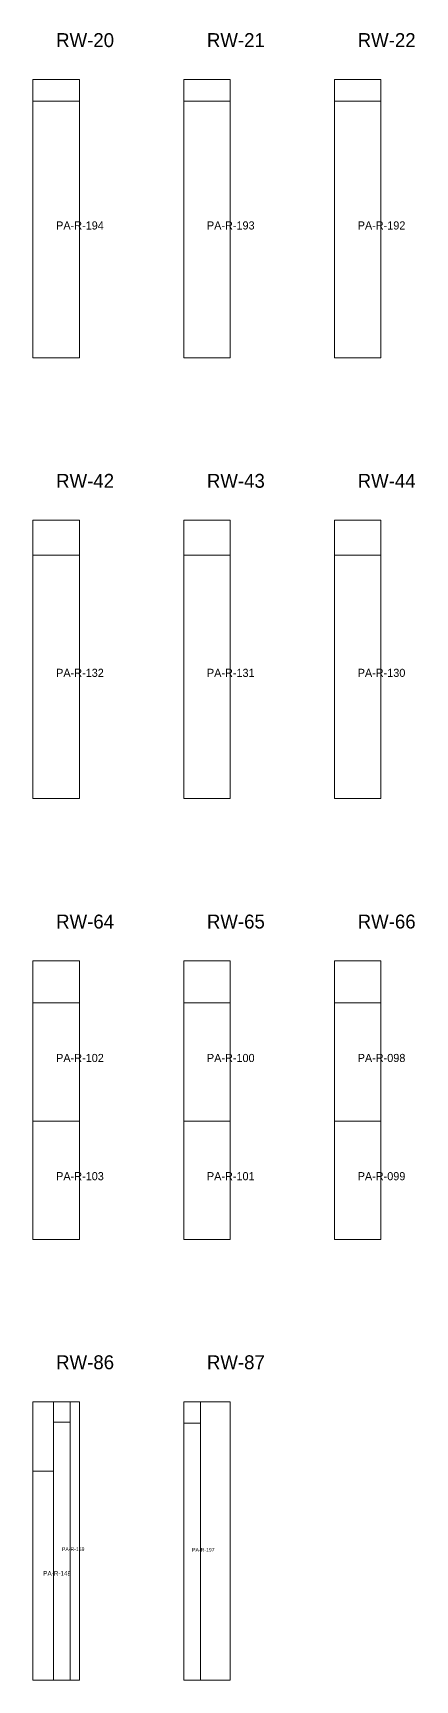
# Model space of a CAD drawing. Header units: metres. Extents: x 489.5 to 518.3, y -112.5 to -80.1.
# Drawn here: x 501.89 to 503.54, y -112.51 to -105.41 of the extents above; entities that cross this region are included whole.
import ezdxf

# ---------------------------------------------------------------- set-up
doc = ezdxf.new("R2010")
doc.units = ezdxf.units.M
for name, color, linetype, lineweight, plot in [('CORTE-DESPERDICIO', 1, 'Continuous', 0, False), ('CORTE-RECORTE', 3, 'Continuous', 0, False), ('CORTE-SOBRANTE', 2, 'Continuous', 0, False), ('CORTE-TEXTO', 5, 'Continuous', 0, False), ('CORTE-TILE', 7, 'Continuous', 0, False)]:
    doc.layers.add(name, color=color, linetype=linetype, lineweight=lineweight, plot=plot)

msp = doc.modelspace()

# ---------------------------------------------------------------- linework, layer by layer
at = {"layer": 'CORTE-DESPERDICIO'}
for points in [[(501.8887, -105.6994), (502.0887, -105.6994), (502.0887, -105.6064), (501.8887, -105.6064)], [(502.5387, -105.6994), (502.7387, -105.6994), (502.7387, -105.6064), (502.5387, -105.6064)], [(503.1887, -105.6994), (503.3887, -105.6994), (503.3887, -105.6064), (503.1887, -105.6064)], [(501.8887, -111.6064), (501.9777, -111.6064), (501.9777, -111.3064), (501.8887, -111.3064)], [(501.9777, -111.3944), (502.0497, -111.3944), (502.0497, -111.3064), (501.9777, -111.3064)], [(502.0497, -112.5064), (502.0887, -112.5064), (502.0887, -111.3064), (502.0497, -111.3064)], [(502.5387, -111.3994), (502.6107, -111.3994), (502.6107, -111.3064), (502.5387, -111.3064)]]:
    msp.add_lwpolyline(points, close=True, dxfattribs=at)
at = {"layer": 'CORTE-RECORTE'}
for points in [[(501.8887, -106.8064), (502.0887, -106.8064), (502.0887, -105.6994), (501.8887, -105.6994)], [(502.5387, -106.8064), (502.7387, -106.8064), (502.7387, -105.6994), (502.5387, -105.6994)], [(503.1887, -106.8064), (503.3887, -106.8064), (503.3887, -105.6994), (503.1887, -105.6994)], [(501.8887, -108.7064), (502.0887, -108.7064), (502.0887, -107.6569), (501.8887, -107.6569)], [(502.5387, -108.7064), (502.7387, -108.7064), (502.7387, -107.6569), (502.5387, -107.6569)], [(503.1887, -108.7064), (503.3887, -108.7064), (503.3887, -107.6569), (503.1887, -107.6569)], [(501.8887, -110.0968), (502.0887, -110.0968), (502.0887, -109.5872), (501.8887, -109.5872)], [(502.5387, -110.0968), (502.7387, -110.0968), (502.7387, -109.5872), (502.5387, -109.5872)], [(503.1887, -110.0968), (503.3887, -110.0968), (503.3887, -109.5872), (503.1887, -109.5872)], [(501.8887, -110.6064), (502.0887, -110.6064), (502.0887, -110.0968), (501.8887, -110.0968)], [(502.5387, -110.6064), (502.7387, -110.6064), (502.7387, -110.0968), (502.5387, -110.0968)], [(503.1887, -110.6064), (503.3887, -110.6064), (503.3887, -110.0968), (503.1887, -110.0968)], [(501.9777, -112.5064), (502.0497, -112.5064), (502.0497, -111.3944), (501.9777, -111.3944)], [(502.5387, -112.5064), (502.6107, -112.5064), (502.6107, -111.3994), (502.5387, -111.3994)], [(501.8887, -112.5064), (501.9777, -112.5064), (501.9777, -111.6064), (501.8887, -111.6064)]]:
    msp.add_lwpolyline(points, close=True, dxfattribs=at)
at = {"layer": 'CORTE-SOBRANTE'}
for points in [[(501.8887, -107.6569), (502.0887, -107.6569), (502.0887, -107.5064), (501.8887, -107.5064)], [(502.5387, -107.6569), (502.7387, -107.6569), (502.7387, -107.5064), (502.5387, -107.5064)], [(503.1887, -107.6569), (503.3887, -107.6569), (503.3887, -107.5064), (503.1887, -107.5064)], [(501.8887, -109.5872), (502.0887, -109.5872), (502.0887, -109.4064), (501.8887, -109.4064)], [(502.5387, -109.5872), (502.7387, -109.5872), (502.7387, -109.4064), (502.5387, -109.4064)], [(503.1887, -109.5872), (503.3887, -109.5872), (503.3887, -109.4064), (503.1887, -109.4064)], [(502.6107, -112.5064), (502.7387, -112.5064), (502.7387, -111.3064), (502.6107, -111.3064)]]:
    msp.add_lwpolyline(points, close=True, dxfattribs=at)
at = {"layer": 'CORTE-TILE'}
for points in [[(501.8887, -106.8064), (502.0887, -106.8064), (502.0887, -105.6064), (501.8887, -105.6064)], [(502.5387, -106.8064), (502.7387, -106.8064), (502.7387, -105.6064), (502.5387, -105.6064)], [(503.1887, -106.8064), (503.3887, -106.8064), (503.3887, -105.6064), (503.1887, -105.6064)], [(501.8887, -108.7064), (502.0887, -108.7064), (502.0887, -107.5064), (501.8887, -107.5064)], [(502.5387, -108.7064), (502.7387, -108.7064), (502.7387, -107.5064), (502.5387, -107.5064)], [(503.1887, -108.7064), (503.3887, -108.7064), (503.3887, -107.5064), (503.1887, -107.5064)], [(501.8887, -110.6064), (502.0887, -110.6064), (502.0887, -109.4064), (501.8887, -109.4064)], [(502.5387, -110.6064), (502.7387, -110.6064), (502.7387, -109.4064), (502.5387, -109.4064)], [(503.1887, -110.6064), (503.3887, -110.6064), (503.3887, -109.4064), (503.1887, -109.4064)], [(501.8887, -112.5064), (502.0887, -112.5064), (502.0887, -111.3064), (501.8887, -111.3064)], [(502.5387, -112.5064), (502.7387, -112.5064), (502.7387, -111.3064), (502.5387, -111.3064)]]:
    msp.add_lwpolyline(points, close=True, dxfattribs=at)

# ---------------------------------------------------------------- texts
at = {"layer": 'CORTE-TEXTO'}
for s, height, p in [('RW-20', 0.06, (501.9887, -105.4664)), ('RW-21', 0.06, (502.6387, -105.4664)), ('RW-22', 0.06, (503.2887, -105.4664)), ('PA-R-194', 0.035, (501.9887, -106.2529)), ('PA-R-193', 0.035, (502.6387, -106.2529)), ('PA-R-192', 0.035, (503.2887, -106.2529)), ('RW-42', 0.06, (501.9887, -107.3664)), ('RW-43', 0.06, (502.6387, -107.3664)), ('RW-44', 0.06, (503.2887, -107.3664)), ('PA-R-132', 0.035, (501.9887, -108.1817)), ('PA-R-131', 0.035, (502.6387, -108.1817)), ('PA-R-130', 0.035, (503.2887, -108.1817)), ('RW-64', 0.06, (501.9887, -109.2664)), ('RW-65', 0.06, (502.6387, -109.2664)), ('RW-66', 0.06, (503.2887, -109.2664)), ('PA-R-102', 0.035, (501.9887, -109.842)), ('PA-R-100', 0.035, (502.6387, -109.842)), ('PA-R-098', 0.035, (503.2887, -109.842)), ('PA-R-103', 0.035, (501.9887, -110.3516)), ('PA-R-101', 0.035, (502.6387, -110.3516)), ('PA-R-099', 0.035, (503.2887, -110.3516)), ('RW-86', 0.06, (501.9887, -111.1664)), ('RW-87', 0.06, (502.6387, -111.1664)), ('PA-R-159', 0.016, (502.0137, -111.9504)), ('PA-R-197', 0.016, (502.5747, -111.9529)), ('PA-R-149', 0.01978, (501.9332, -112.0564))]:
    msp.add_text(s, height=height, dxfattribs=at).set_placement(p)

doc.saveas('drawing.dxf')
